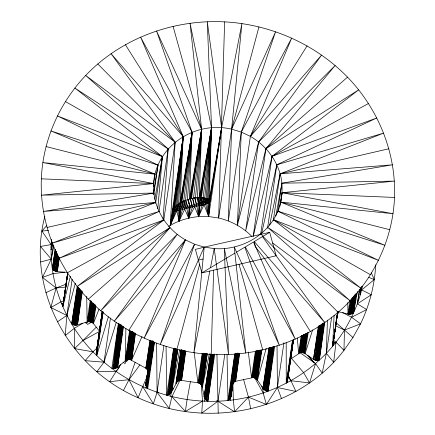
<?xml version="1.0" encoding="UTF-8"?>
<svg xmlns="http://www.w3.org/2000/svg" width="435" height="435" viewBox="0 0 435 435"><rect width="100%" height="100%" fill="white"/><g stroke="black" fill="none" stroke-linecap="round" stroke-linejoin="round"><path stroke-width="0.65" d="M168.617 226.515C177.54 220.692 188.029 217.652 198.577 216.57L202.199 205.043L202.199 201.911L201.122 197.343M125.905 328.534L125.198 360.898L116.857 367.716L114.41 368.575L111.877 368.276L118.418 323.439M286.203 342.747L286.246 383.088L287.192 381.751L287.633 379.374M362.458 286.051C359.212 301.667 352.66 316.441 344.471 330.073L343.965 350.338C297.023 411.428 207.114 429.775 138.096 397.748C69.796 368.51 25.404 289.792 44.832 216.489M211.214 354.422C165.284 351.931 120.441 332.199 88.321 299.139C57.512 267.356 39.552 223.231 41.347 178.828C43.081 134.801 64.385 92.508 97.804 63.978C132.637 34.267 179.057 19.504 224.629 21.864C270.565 24.355 315.402 44.087 347.521 77.147C378.336 108.929 396.296 153.049 394.496 197.452C392.767 241.479 371.463 283.778 338.038 312.303C303.211 342.013 256.786 356.782 211.214 354.422L213.607 270.173M224.629 21.864L218.664 218C231.213 221.002 243.013 227.26 252.006 236.586M172.847 209.447L173.108 210.583C178.573 211.845 184.63 208.332 190.182 207.544C196.489 205.222 205.423 206.446 210.176 201.367L209.202 199.942L221.627 127.705L241.903 23.577L231.621 129.168L218.664 218L208.664 216.543L209.11 202.813L208.376 198.942M327.424 320.116L326.353 353.329L322.156 373.159L315.544 363.557L300.112 352.785L290.411 359.218M196.783 197.544L198.953 205.711L198.577 216.57L208.664 216.543L221.627 127.705L207.288 21.75L211.535 127.738L209.202 199.942C197.06 194.537 180.596 199.491 173.021 210.154L170.221 225.395L176.822 210.926L175.724 206.255L176.044 207.566L178.149 210.622L179.117 221.051L184.717 209.045L185.299 206.777L183.787 200.948M173.081 26.317L201.606 129.249L199.23 197.724L211.535 127.738L190.051 23.24L201.606 129.249L197.387 197.833M258.95 26.872L231.621 129.168L228.321 220.915L241.284 132.077L275.6 31.722L231.621 129.168C194.472 120.261 154.403 146.856 153.332 186.24M188.295 199.317L189.72 205.885L189.051 207.886L188.643 218.082L184.717 209.045L182.569 201.302M237.407 225.205L241.284 132.077L291.689 38.084L250.37 136.373L237.407 225.205L258.651 141.94L321.601 55.06L250.37 136.373L241.284 132.077L231.621 129.168M90.344 321.715L90.29 322.873L87.593 324.456L85.858 322.281M208.403 199.486L211.535 127.738L199.948 197.691M334.091 315.489L332.666 346.021L337.696 312.422M195.467 198.007L201.606 129.249L156.546 30.956L192.074 132.218L179.965 203.395L183.184 136.557L111.088 53.701L175.142 142.174L170.221 225.395L175.675 211.105L174.729 207.451L176.822 210.926L179.117 221.051L183.178 207.109L181.857 201.856M207.375 199.045L211.535 127.738L200.649 197.675M227.026 354.465L227.983 400.336C231.273 399.091 231.415 395.034 231.349 392.093M166.056 346.32L166.757 395.132L169.199 394.501L171.096 392.816L176.991 382.039L179.084 380.685L181.553 380.44L197.881 382.827L201.291 384.279L202.498 401.103L201.758 413.147L217.957 401.2C268.232 399.395 317.621 373.078 344.471 330.073L360.555 323.868C369.429 305.403 374.682 285.273 375.688 264.806M192.721 198.099L194.673 206.734L198.577 216.57L200.388 202.656L198.931 197.49M178.448 204.461L183.184 136.557L140.597 37.105L192.074 132.218L189.399 199.192L201.606 129.249L193.499 198.229M187.436 199.882L192.074 132.218L180.585 202.982M163.016 219.566L168.16 148.917L85.684 75.456L175.142 142.174L163.745 220.317M202.112 197.468L204.02 204.673L208.664 216.543L209.692 202.335L209.094 199.42M189.426 207.778L188.643 218.082L194.673 206.734L191.965 205.336L187.49 206.369L186.854 208.506L188.643 218.082L192.439 207.169L190.166 198.86M206.141 198.643L211.535 127.738L201.334 197.664M180.003 210.083L179.117 221.051L181.167 207.354L180.046 202.781M157.78 208.68L162.402 156.627L74.831 88.022L168.16 148.917L158.998 211.704M177.083 205.489L183.184 136.557L125.4 44.713M209.844 271.038L193.939 352.709L204.222 247.118L269.673 232.328L276.165 255.769L324.76 322.585L254.252 241.55L262.93 236.363L338.038 312.303M51.575 239.315C47.899 280.537 64.342 322.275 92.959 351.823C125.171 385.062 171.814 403.033 217.957 401.2L234.585 411.836L248.445 397.128L243.556 379.489M185.511 200.611L192.074 132.218L181.221 202.563M204.711 198.273L211.535 127.738L203.101 197.947M175.898 206.462L183.184 136.557L170.221 225.395L174.718 211.165L173.815 207.903M337.598 312.248L332.911 345.216L337.685 312.363M197.86 197.686L199.795 205.478L198.577 216.57L204.02 204.673L203.841 201.16L203.058 197.914M189.807 207.664L188.643 218.082L190.182 207.544L187.92 199.371M180.373 209.964L179.117 221.051L179.639 210.197L178.508 204.26M153.783 194.423L153.724 183.565L155.094 174.169L50.895 130.962L158.008 165.115L153.74 194.412M174.897 207.37L183.184 136.557L173.157 209.605M333.428 340.132L336.027 342.133L333.661 362.263L326.353 353.329L331.622 317.191M183.646 201.372L192.074 132.218L181.874 202.144M174.103 208.207L183.184 136.557L173.521 208.952M277.666 212.508C282.016 200.154 283.783 186.642 280.124 173.821C275.605 158.008 264.551 144.55 250.37 136.373L307.072 45.887M170.721 396.269L171.319 391.554M59.122 257.596L57.289 271.679L56.36 271.554L53.951 270.521L52.358 268.623L55.185 249.217M153.376 186.262L153.724 183.565L42.853 162.576L155.094 174.169L46.05 146.568M338.049 313.456L338.37 311.743L348.93 314.277L350.762 300.188M57.616 255.16L55.484 271.315L57.828 255.253M58.382 256.101L56.36 271.554L58.507 256.829M78.822 288.068L73.939 325.037L76.565 325.135L88.006 321.672L90.627 321.769L93.378 323.51L99.615 331.361L83.02 340.496L74.51 348.598L92.959 351.823L97.353 347.679M79.638 288.296L74.787 325.195L80.056 289.058M80.323 289.743L75.668 325.228L80.747 290.428M81.122 290.39L76.565 325.135L81.546 291.01M76.19 324.679L77.468 324.918L81.938 290.912M90.719 301.004L88.006 321.672L91.029 300.928M91.529 301.537L88.903 321.579L91.731 302.173M93.259 303.701L90.29 322.873L89.779 321.617L92.242 302.869M90.627 321.769L93.095 302.983M93.819 303.891L91.421 322.036L94.058 303.973M118.548 324.173L112.736 368.521L119.277 323.683M119.402 324.379L113.568 368.614L120.011 324.445M120.234 324.434L114.41 368.575L120.756 325.081M132.844 332.057L129.222 359.479L126.721 359.957L125.198 360.898L129.69 330.111M133.588 332.759L130.049 359.566L145.845 368.217L147.965 370.631L149.384 361.278M134.399 332.922L130.853 359.788L134.758 333.02M173.788 348.272L167.644 395.051L174.473 348.207M185.435 350.969L181.553 380.44L185.843 350.996M202.596 353.481L198.703 383.017L202.998 353.573M214.058 354.036L207.87 401.135L205.706 399.83L204.368 397.677L202.139 386.454L200.807 384.306L205.293 353.524M256.732 350.773L253.197 377.547L235.585 381.321L232.872 383.028M257.558 350.866L254.018 377.7L256.911 379.494L264.148 389.749L266.41 390.929L268.123 391.092L274.664 346.255M250.69 408.911L248.445 397.128L266.394 404.512L263.186 392.995L254.812 377.971L258.45 350.414M272.179 347.233L266.41 390.929L272.854 346.766M273.071 346.804L267.231 391.081L273.773 346.244M268.123 391.092L274.001 346.249M304.147 334.542L301.765 352.6L300.112 352.785L302.45 335.276M305.087 333.928L302.619 352.693L305.109 353.72L314.277 359.848L316.821 360.506L319.301 360.006L324.863 321.862M306.028 333.433L303.472 352.91L306.3 333.504M307.61 332.672L304.304 353.253L306.958 333.063M319.616 325.869L315.109 360.191L320.187 325.391M320.633 324.814L315.962 360.408L321.139 324.945M321.579 324.314L316.821 360.506L322.188 323.7M322.514 323.689L317.664 360.474L323.031 323.673M351.937 298.231L349.838 314.293L348.93 314.277L351.078 299.557M352.905 297.491L350.708 314.19L349.838 314.293L352.279 297.567M78.148 287.056L73.14 324.771L73.939 325.037L79.311 288.236M94.917 304.973L92.155 322.422L94.574 304.239M120.99 325.032L115.248 368.412L121.593 324.918M121.708 325.695L116.069 368.124L122.219 325.967M115.612 367.858L116.857 367.716L122.431 326.049M130.587 331.057L126.721 359.957L130.919 331.182M131.305 331.388L127.542 359.674L131.642 331.568M123.442 362.35L125.03 363.644L125.786 361.267L126.395 361.741L128.379 359.511L132.088 331.481M142.027 336.549L131.615 360.142L135.182 333.215M174.652 348.163L168.443 394.839L175.174 348.663M156.627 343.188L157.068 392.31L169.182 408.389L171.907 396.633L179.883 380.473L183.88 350.463M184.69 350.316L180.71 380.386L185.005 350.942M204.216 353.437L199.475 383.333L203.39 353.731M234.971 353.552L228.767 399.939L235.504 353.764M231.137 395.741L232.758 383.654M232.937 382.311L233.203 380.299M233.388 378.956L233.568 377.613M233.834 375.595L234.014 374.252M234.644 369.554L234.824 368.211M235.09 366.199L235.275 364.856M239.315 353.334L235.585 381.321L239.685 353.215M255.9 350.817L252.36 377.531L256.269 350.762M260.048 350.186L255.568 378.368L259.314 350.077M271.32 347.543L265.611 390.652L271.957 347.157M303.315 334.607L300.922 352.627L303.559 334.558M323.346 323.607L318.474 360.316L323.944 322.846M324.309 322.308L319.301 360.006L318.045 359.968M353.921 295.969L351.534 313.972L350.708 314.19L353.247 296.795M116.324 367.428L117.597 367.189L123.11 326.272M129.913 330.856L125.938 360.365L130.234 330.921M175.332 348.739L169.199 394.501L175.936 348.326M175.985 349.049L169.9 394.045L176.441 349.213M182.51 350.131L178.328 381.022L182.82 350.24M183.146 350.403L179.084 380.685L183.478 350.572M238.597 353.334L234.791 381.577L238.891 353.47M301.694 335.597L299.34 353.068L301.879 335.673M354.819 294.794L352.29 313.64L351.534 313.972L354.166 295.903M355.525 294.392L352.975 313.2L352.29 313.64L355.025 294.903M176.583 349.24L170.542 393.485L176.98 349.316M181.933 349.968L177.627 381.473L182.118 350.692M235.629 353.807L229.414 399.45L236.145 353.28M237.912 353.764L234.073 381.952L238.271 353.176M356.167 293.848L353.601 312.613L352.975 313.2L355.808 293.794M177.703 349.256L171.096 392.816L177.105 349.316M181.433 349.914L176.991 382.039L181.678 349.914M236.254 353.296L229.968 398.862L236.607 353.356M237.401 353.622L233.426 382.441L237.624 353.666M293.255 339.599L286.801 382.436L292.624 340.262M237.162 353.291L230.43 398.188L236.694 353.356M232.964 382.36L233.617 377.672M233.807 376.335L234.084 374.328M234.275 372.991L234.927 368.304M235.117 366.966L235.395 364.96M235.585 363.622L235.77 362.284M235.955 360.947L236.145 359.609M236.422 357.597L236.613 356.26M51.955 245.53L51.145 249.646L52.216 242.284M52.428 242.192L52.146 244.198L52.456 242.181M97.913 343.346L98.103 342.008M98.294 340.67L98.484 339.338M98.767 337.332L98.957 335.994M99.245 333.993L99.43 332.655M99.62 331.318L99.811 329.986M100.093 327.979L100.284 326.647M100.474 325.309L100.664 323.972M100.855 322.639L101.137 320.633M101.328 319.295L101.991 314.625M102.181 313.287L102.372 311.949M289.732 364.612L287.731 378.706L293.494 339.224M289.922 363.269L290.21 361.257M290.401 359.914L291.064 355.216M291.254 353.872L291.923 349.174M292.113 347.831L292.782 343.133M292.972 341.79L293.163 340.447M333.036 342.965L333.601 338.947M333.884 336.935L334.075 335.592M334.265 334.249L334.548 332.237M334.732 330.899L334.923 329.556M335.206 327.544L335.396 326.201M335.586 324.863L335.776 323.52M336.059 321.508L336.25 320.171M336.434 318.828L336.625 317.485M360.077 293.935L360.18 294.772L361.327 286.719M63.88 300.253L65.027 292.233M65.217 290.901L65.886 286.219M66.076 284.881L67.604 274.191M154.441 342.437L147.704 388.613L146.225 386.633L145.856 384.176L152.114 341.29M172.978 389.292L173.152 388.107M237.287 353.639L231.023 396.611L237.369 353.117M287.617 380.206L293.516 339.278M66.125 287.051L56.126 287.97L42.478 277.421L51.254 259.151L53.304 245.101M55.522 250.631L52.787 269.363L55.718 250.614M56.05 251.245L53.32 269.983L56.284 251.202M56.686 251.783L53.951 270.521L56.806 252.583M54.679 270.967L57.219 253.567M59.339 257.623L57.289 271.679L67.485 272.375M67.615 273.561L62.885 306.626L70.405 276.301M62.885 306.626L67.768 273.164M63.891 300.248L64.576 295.566M64.766 294.229L65.451 289.541M65.647 288.204L65.941 286.197M66.136 284.86L66.332 283.522M66.528 282.185L67.207 277.497M67.403 276.16L67.599 274.822M72.123 279.297L66.849 315.435L65.212 335.641L74.287 328.327L82.797 323.243M78.512 287.965L73.14 324.771L71.704 323.852L77.174 286.377M72.406 324.385L77.87 286.91M77.468 324.918L82.351 291.455M90.224 300.476L87.103 321.889L86.723 296.317M89.779 321.617L92.514 302.88M92.155 322.422L94.694 305.022M95.45 304.848L92.813 322.911L95.548 305.495M95.917 306.109L93.378 323.51L99.055 309.078M102.285 311.987L96.304 352.274L96.265 353.872L96.793 355.422L108.358 316.778M102.415 311.716L96.265 353.872L102.616 311.786M98.337 340.654L98.533 339.316M99.218 334.629L99.414 333.292M100.974 322.585L101.17 321.247M101.85 316.56L102.046 315.223M102.693 311.813L96.445 354.645L103.013 311.895M96.793 355.422L103.138 311.928M120.805 364.53L116.063 371.512L96.864 371.707L104.008 362.192L110.452 318.028M116.857 367.716L122.909 326.228M117.597 367.189L123.453 327.038M128.379 359.511L132.479 331.405M133.224 332.041L129.222 359.479L130.049 359.566L133.953 332.802M131.615 360.142L135.519 333.373M155.578 203.384L162.402 156.627L65.359 101.545M149.95 340.116L145.845 368.217L150.271 340.333M150.635 340.583L146.535 368.69L150.956 340.534M151.222 341.149L147.122 369.255L151.494 341.143M151.799 341.132L147.601 369.908L152.022 341.16M152.141 341.149L145.856 384.176L152.168 341.48M152.261 341.187L145.85 385.029L152.462 340.98M152.516 341.018L145.975 385.856L152.777 341.105M152.864 341.132L146.225 386.633L153.218 341.171M153.327 341.181L146.59 387.357L153.669 341.839M153.805 341.834L147.068 388.009L154.267 342.454M147.16 376.367L142.724 386.644L153.376 403.783L157.068 392.31L163.903 345.466M191.498 198.512L201.606 129.249L190.1 198.958M166.757 395.132L173.587 348.288M171.096 392.816L177.442 349.321M177.806 349.229L171.559 392.055L179.682 349.702M180.857 350.001L175.974 383.458L181.058 349.952M176.436 382.702L181.221 349.909M179.883 380.473L184.277 350.36M202.498 401.103L185.359 411.515L187.099 399.575L190.405 381.734M202.177 353.383L197.881 382.827L194.233 352.529M199.475 383.333L203.863 353.22M204.57 353.65L200.176 383.762L204.934 353.584M205.934 353.486L201.351 384.937L206.119 354.182M206.484 353.541L201.796 385.66L206.723 353.606M206.924 353.666L202.139 386.454L207.103 353.769M207.25 353.856L202.367 387.313L209.365 353.715M210.393 353.987L204.145 396.818L210.627 354.128M205.684 398.977L204.368 397.677L210.714 354.182M211.16 354.308L204.716 398.471L211.562 354.346M211.704 354.362L205.162 399.194L212.188 354.335M212.345 354.324L205.706 399.83L212.9 354.226M213.074 354.199L206.337 400.369L213.612 354.53M207.044 400.804L213.775 354.634M214.7 354.291L207.87 401.135L206.554 399.841M224.792 354.356L217.957 401.2L218.223 413.25M227.983 400.336L234.721 354.161M253.17 236.14L265.937 148.645L335.124 65.511L258.651 141.94L245.693 230.773L265.937 148.645L347.521 77.147M230.43 398.188L236.972 353.351M237.227 353.269L230.784 397.432L237.331 353.16M260.636 234.47L272.038 156.323L358.674 89.855L265.937 148.645M267.547 228.234L276.807 164.783L376.808 117.972L272.038 156.323L253.29 236.156M273.305 220.572L280.124 173.821L383.626 133.11L276.807 164.783L261.549 233.954M255.34 351.551L251.533 377.651L248.293 352.067M257.101 350.784L253.197 377.547L254.018 377.7L258.02 350.262M277.622 212.595L281.913 183.206L392.413 164.832L280.124 173.821L269.678 225.02M254.812 377.971L258.814 350.539M280.559 203.45L282.125 192.716L394.306 181.112L281.913 183.206L275.839 215.918M255.568 378.368L259.668 350.262M260.473 350.099L256.275 378.874L260.826 350.077M261.207 350.05L256.911 379.494L261.527 350.072M261.859 350.093L257.466 380.206L266.209 348.343M264.105 389.01L262.952 388.411L268.912 347.592M269.564 347.641L263.512 389.135L270.075 347.608M270.298 347.592L264.148 389.749L270.869 347.478M264.855 390.26L271.103 347.429M266.394 404.512L277.399 387.514L283.941 342.677M286.246 383.088L292.494 340.257M286.801 382.436L292.951 340.279M288.595 371.169L288.791 369.826M291.624 350.42L291.814 349.082M292.108 347.076L292.304 345.738M293.342 339.594L287.192 381.751L293.467 339.539M287.464 381L293.554 339.425M301.161 336.081L298.627 353.481L297.312 338.028M300.112 352.785L302.646 335.385M304.402 334.531L301.765 352.6L302.619 352.693L305.354 333.955M304.304 353.253L307.235 333.177M308.23 332.307L305.109 353.72L312.575 329.969M318.355 325.918L313.472 359.375L318.801 326.179M314.277 359.848L319.252 325.717M337.647 311.89L332.666 346.021L337.729 311.813M332.992 344.433L337.68 312.314M349.245 313.793L348.005 314.13L350.055 300.079M356.434 293.206L353.601 312.613L357.461 291.385M359.408 289.802L357.358 303.853L366.683 309.573L351.605 317.273L342.666 312.591M360.18 294.772L361.354 286.741M67.719 273.088L62.879 305.783L67.664 272.995L63.026 305.011L63.303 304.266M102.372 311.678L96.217 353.079L102.258 311.455L96.521 351.469L96.874 350.692M52.189 244.187L52.39 242.85M149.591 359.941L149.896 357.94M150.097 356.602L150.298 355.264M150.505 353.927L150.706 352.595M151.418 347.918L151.619 346.581M151.826 345.249L152.027 343.911M204.368 397.677L211.04 354.275M53.358 269.357L52.358 268.623L55.256 249.907M190.802 198.73L201.606 129.249M200.807 384.306L205.624 353.503M262.952 388.411L269.357 347.625M71.704 323.852L77.675 286.29M153.767 191.264L158.008 165.115L57.355 115.906L162.402 156.627L154.795 199.29M209.752 200.41L221.627 127.705L210.078 200.883L209.703 199.698M279.797 206.717L282.125 192.716L394.496 197.452M359.816 289.193L357.358 303.853L371.289 294.756L361.681 289.944L374.317 279.564L371.224 272.827M51.145 249.646L52.428 242.306M40.683 261.968L51.254 259.151L53.695 246.629M210.491 267.732L214.221 248.575C240.441 250.652 267.623 235.835 277.834 211.171L384.948 245.318L280.754 202.117L392.99 213.705L282.125 192.716M204.368 401.326L205.097 398.047M145.991 383.306L146.861 379.619M173.744 208.534L173.962 211.095L170.221 225.395L173.424 210.899L173.108 208.936M75.309 283.299L66.849 315.435L57.295 321.911M176.898 349.408L199.578 264.507M67.86 316.337L66.849 315.435L50.824 307.534L56.126 287.97L66.637 283.973M92.959 351.823L85.097 360.658L104.008 362.192L116.303 322.232M288.285 375.432L290.95 380.734L309.546 382.92L315.544 363.557M123.496 390.336L129.01 379.69L135.198 362.176M142.724 386.644L138.096 397.748L129.01 379.69L139.929 364.856M41.347 178.828L153.724 183.565L41.537 195.174L153.936 193.075C156.089 212.661 168.481 230.224 185.479 239.913L144.154 338.202L194.565 244.204L204.222 247.118L214.221 248.575L228.554 354.536L224.308 248.548L245.791 353.041L234.242 247.031L279.303 345.325L244.861 247.172L236.575 252.126M336.027 342.133L343.965 350.338L352.959 337.5L360.555 323.868L351.605 317.273M128.771 330.399L185.479 239.913L194.565 244.204L160.249 344.558L204.222 247.118L195.402 249.429L201.894 272.87L276.165 255.769L262.495 236.624M116.063 371.512L109.707 381.631L129.01 379.69M116.406 371.523L117.151 370.397M117.89 369.277L119.755 366.471M145.649 388.243L146.492 387.188M153.936 193.075L43.429 211.448L155.719 202.465L52.222 243.17L159.041 211.502L59.035 258.314L163.81 219.963L77.174 286.431L169.911 227.641L100.719 310.769L177.192 234.345L114.247 321.226L185.479 239.913M51.254 259.151L40.504 246.455L51.085 244.584L41.934 231.023L46.822 225.455M83.02 340.496L96.293 327.174M88.321 299.139L169.911 227.641M85.94 323.118L88.816 321.383M201.894 272.87L234.905 253.126M269.673 232.328L263.365 236.102L260.701 234.112M50.824 307.534L60.775 301.939L63.874 300.879M272.038 156.323L368.467 103.503M67.381 272.778L163.81 219.963M45.871 292.657L56.126 287.97M42.478 277.421L52.939 273.658L64.728 272.19M348.93 314.277L350.099 313.858M61.639 303.82L63.548 303.162M47.002 227.5L155.719 202.465M280.124 173.821L388.841 148.786M198.36 260.108L203.15 259.01M41.934 231.023L48.492 230.447M157.068 392.31L158.383 392.288M50.618 246.998L51.966 247.069M277.041 345.7L277.399 387.514L295.958 391.451L290.95 380.734M280.754 202.117L389.798 229.713M216.701 400.804L217.957 401.2L216.945 354.46M272.631 243.007L350.164 300.824L267.688 227.369L361.017 288.264L273.446 219.659L378.493 260.375L277.834 211.171M368.809 277.372L374.317 279.564M192.439 207.169L189.72 205.885L187.61 199.469M335.505 325.766L344.471 330.073L352.959 337.5M337.098 312.134L338.903 313.037M273.446 219.659L370.489 274.735M190.535 198.79L191.965 205.336L198.425 203.379L199.377 205.597L198.577 216.57L196.859 206.244L194.184 204.727L192.384 198.289M52.358 268.623L53.451 269.303M198.953 205.711L196.348 204.075L194.521 197.555M332.884 341.513L335.521 343.617M333.156 341.192L335.728 343.373M335.929 322.607L344.471 330.073M185.647 200.6L187.49 206.369L189.051 207.886M97.804 63.978L175.142 142.174M171.907 396.633L185.359 411.515M291.51 358.451L303.706 372.724L309.546 382.92M307.627 355.368L313.184 362.17M184.717 209.045L183.178 207.109L181.623 201.911M308.991 356.004L314.342 362.975M200.388 202.656L202.199 205.043L200.154 197.224M204.02 204.673L202.199 201.911L200.905 197.338M310.449 331.573L264.453 258.466L255.301 246.678L253.61 241.936L245.307 246.906L295.245 339.175L256.057 247.656L254.426 243.116L254.252 241.55M103.372 361.028L104.008 362.192M173.924 207.805L175.675 211.105M288.367 376.34L290.797 381.174M277.399 387.514L281.532 398.672M208.457 198.877L209.692 202.335L208.974 199.719M229.968 398.389L230.632 400.309M209.295 199.464L210.045 201.856L209.637 200.067M199.806 197.332L202.199 205.043M183.516 201.019L185.299 206.777L186.854 208.506L184.636 200.78M197.485 197.789L199.795 205.478M179.851 202.819L181.167 207.354L182.673 209.491L180.726 202.27M178.355 204.287L179.291 207.511L180.753 209.839L179.03 203.275M176.833 205.01L178.149 210.622L176.686 205.418M209.828 200.149L210.176 201.367L209.855 200.171M172.896 209.056L173.424 210.899L172.902 208.952M204.548 197.822L205.287 200.415L205.641 204.26L208.664 216.543L208.202 203.324L207.511 198.969L209.11 202.813L208.033 198.893M202.917 197.909L203.841 201.16L205.641 204.26L203.912 197.784M173.293 208.735L173.962 211.095M178.013 204.379L179.639 210.197L177.578 207.582L176.936 204.956M239.032 264.317L262.762 349.963M209.822 200.073L210.176 201.367M209.338 199.268L210.045 201.856M206.962 198.757L208.202 203.324L206.146 198.387L208.664 216.543M205.467 197.958L207.044 203.808L205.287 200.415L204.798 198.436M185.924 200.524L187.49 206.369M198.164 197.463L200.214 205.358M261.848 386.035L263.632 393.294M196.859 206.244L194.875 197.468M234.585 411.836L233.323 399.874L232.888 383.703M347.788 302.586L348.005 314.13M74.287 328.327L74.51 348.598M287.899 375.845L287.709 377.183L287.91 375.851M360.642 289.911L360.359 291.923L360.664 289.922M97.25 348.016L97.065 349.354L97.266 348.011M63.689 301.591L63.494 302.929L63.695 301.591M51.966 245.525L51.477 248.874L51.988 245.525M210.078 200.883L209.719 199.589L210.078 200.883"/></g></svg>
